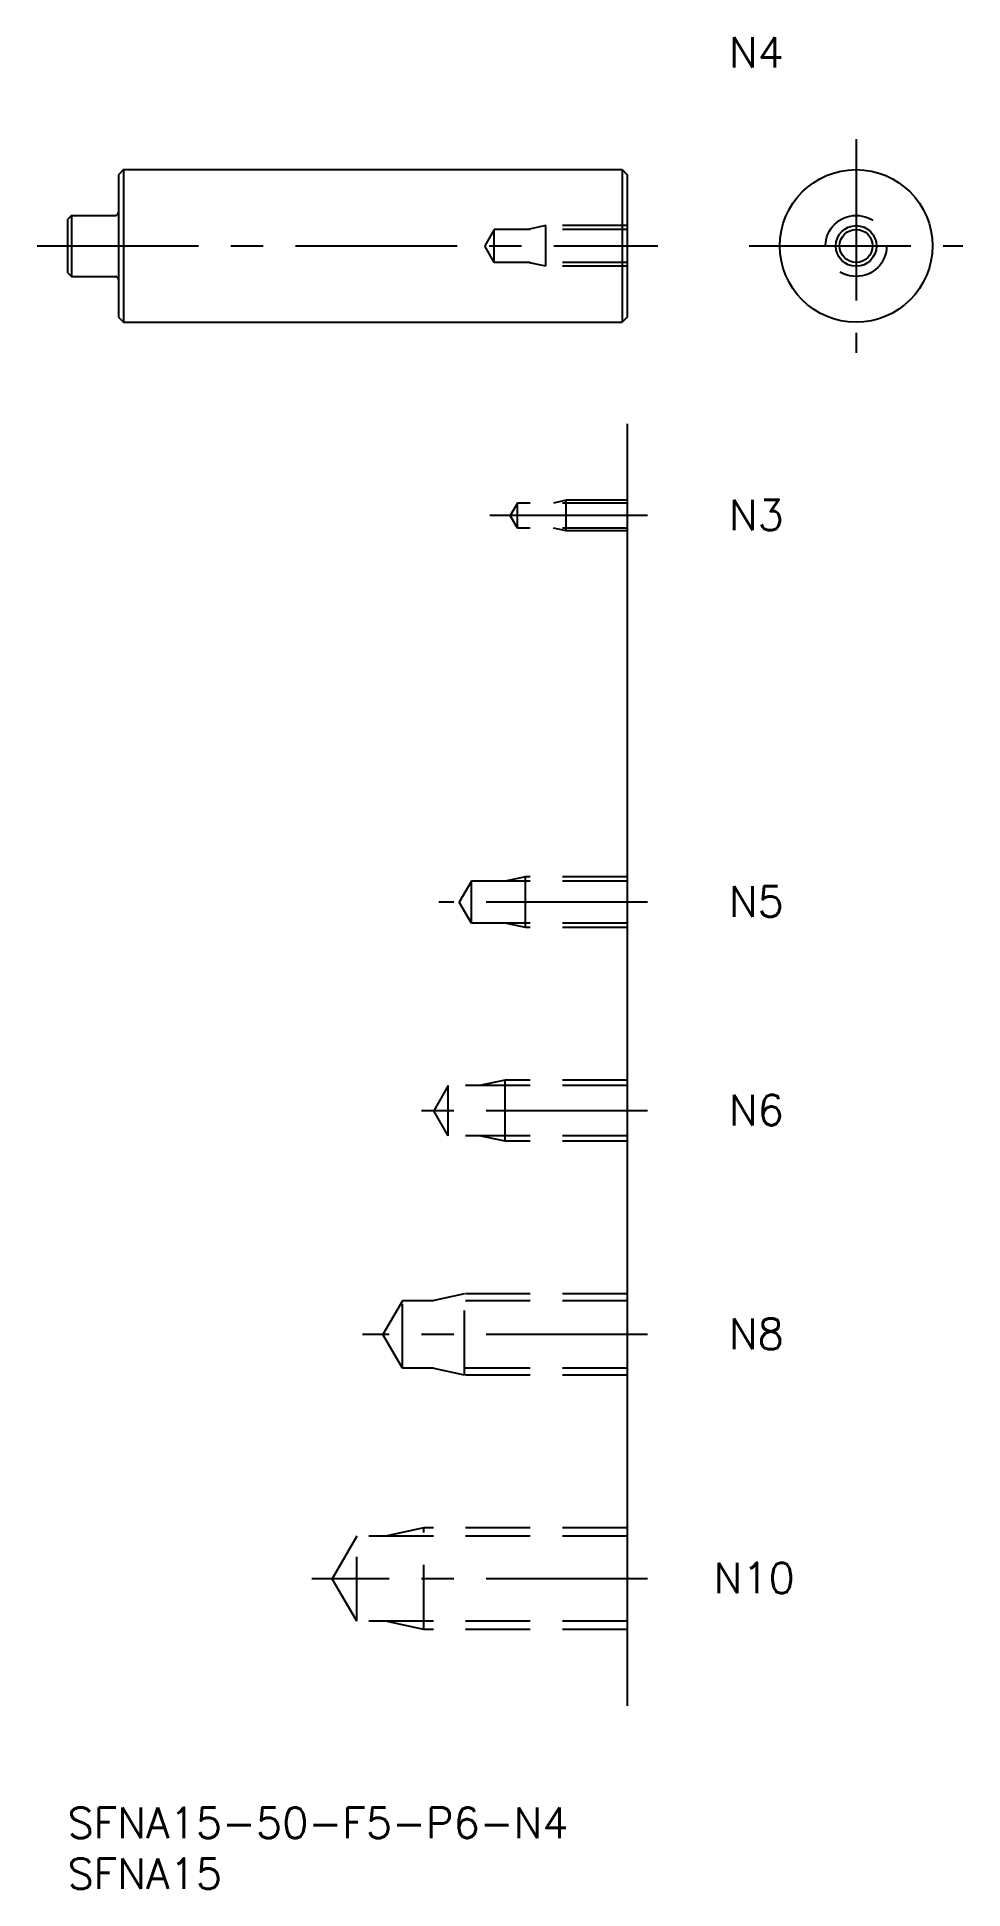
# Model space of a CAD drawing. Extents: x -3 to 88, y -8 to 174.
import ezdxf

# ---------------------------------------------------------------- set-up
doc = ezdxf.new("R2010")
doc.units = 0
doc.header["$LTSCALE"] = 0.5
doc.linetypes.add('CENTER', pattern=[50.8, 31.75, -6.35, 6.35, -6.35])
doc.linetypes.add('DASHED', pattern=[19.05, 12.7, -6.35])
for name, color, linetype in [('MSM_CENTER', 1, 'CENTER'), ('MSM_CONTINUOUS', 7, 'CONTINUOUS'), ('MSM_DASHED', 4, 'DASHED'), ('MSM_NARROW', 5, 'CONTINUOUS'), ('MSM_PART_NUMBER', 7, 'CONTINUOUS')]:
    doc.layers.add(name, color=color, linetype=linetype)
doc.styles.get("Standard").update_dxf_attribs({"font": 'txt.shx', "height": 3, "bigfont": 'bigfont.shx'})

# ---------------------------------------------------------------- blocks, each defined once
blk = doc.blocks.new('*U4')
at = {"layer": 'MSM_PART_NUMBER'}
blk.add_text('SFNA15-50-F5-P6-N4', height=3, dxfattribs=at).set_placement((0, -3))
blk = doc.blocks.new('*U5')
at = {"layer": 'MSM_PART_NUMBER'}
blk.add_text('SFNA15', height=3, dxfattribs=at).set_placement((0, -8))
blk = doc.blocks.new('*U6')
at = {"layer": 'MSM_PART_NUMBER'}
blk.add_text('N10', height=3, dxfattribs=at).set_placement((63.5, 21.06))
blk = doc.blocks.new('*U7')
at = {"layer": 'MSM_PART_NUMBER'}
blk.add_text('N8', height=3, dxfattribs=at).set_placement((65, 45.06))
blk = doc.blocks.new('*U8')
at = {"layer": 'MSM_PART_NUMBER'}
blk.add_text('N6', height=3, dxfattribs=at).set_placement((65, 67.06))
blk = doc.blocks.new('*U9')
at = {"layer": 'MSM_PART_NUMBER'}
blk.add_text('N5', height=3, dxfattribs=at).set_placement((65, 87.56))
blk = doc.blocks.new('*U10')
at = {"layer": 'MSM_PART_NUMBER'}
blk.add_text('N4', height=3, dxfattribs=at).set_placement((65, 171.03))
blk = doc.blocks.new('*U11')
at = {"layer": 'MSM_PART_NUMBER'}
blk.add_text('N3', height=3, dxfattribs=at).set_placement((65, 125.56))

msp = doc.modelspace()

# ---------------------------------------------------------------- linework, layer by layer
at = {"layer": 'MSM_CENTER'}
for p, q in [((77.5, 164), (77.5, 143)), ((-3, 153.5), (58, 153.5)), ((67, 153.5), (88, 153.5)), ((57, 127), (41.5, 127)), ((57, 89), (36.5, 89)), ((57, 68.5), (34, 68.5)), ((57, 46.5), (29, 46.5)), ((57, 22.5), (24, 22.5))]:
    msp.add_line(p, q, dxfattribs=at)
at = {"layer": 'MSM_CONTINUOUS'}
for p, q in [((5.5, 161), (5, 160.5)), ((5, 160.5), (5, 146.5)), ((5.5, 161), (5.5, 146)), ((5.5, 161), (54.5, 161)), ((54.5, 161), (54.5, 146)), ((54.5, 161), (55, 160.5)), ((55, 160.5), (55, 146.5)), ((0.4, 156.5), (0, 156.1)), ((0, 156.1), (0, 150.9)), ((0.4, 156.5), (0.4, 150.5)), ((0.4, 156.5), (4.7, 156.5)), ((0, 150.9), (0.4, 150.5)), ((0.4, 150.5), (4.7, 150.5)), ((5, 146.5), (5.5, 146)), ((5.5, 146), (54.5, 146)), ((55, 146.5), (54.5, 146)), ((55, 136), (55, 10))]:
    msp.add_line(p, q, dxfattribs=at)
for radius in [7.5, 1.62]:
    msp.add_circle((77.5, 153.5), radius, dxfattribs=at)
for centre, start, end in [((4.7, 156.8), 270, 0), ((4.7, 150.2), 0, 90)]:
    msp.add_arc(centre, 0.3, start, end, dxfattribs=at)
at = {"layer": 'MSM_DASHED'}
for p, q in [((41.94, 155.12), (41, 153.5)), ((55, 155.12), (41.94, 155.12)), ((41.94, 151.88), (41.94, 155.12)), ((47, 155.5), (45.25, 155.12)), ((55, 155.5), (47, 155.5)), ((47, 151.5), (47, 155.5)), ((41.94, 151.88), (41, 153.5)), ((55, 151.88), (41.94, 151.88)), ((47, 151.5), (45.25, 151.88)), ((55, 151.5), (47, 151.5)), ((44.21, 128.23), (43.5, 127)), ((55, 128.23), (44.21, 128.23)), ((44.21, 125.77), (44.21, 128.23)), ((49, 128.5), (47.75, 128.23)), ((55, 128.5), (49, 128.5)), ((49, 125.5), (49, 128.5)), ((44.21, 125.77), (43.5, 127)), ((55, 125.77), (44.21, 125.77)), ((49, 125.5), (47.75, 125.77)), ((55, 125.5), (49, 125.5)), ((39.69, 91.07), (38.5, 89)), ((55, 91.07), (39.69, 91.07)), ((39.69, 86.93), (39.69, 91.07)), ((45, 91.5), (43, 91.07)), ((55, 91.5), (45, 91.5)), ((45, 86.5), (45, 91.5)), ((39.69, 86.93), (38.5, 89)), ((55, 86.93), (39.69, 86.93)), ((45, 86.5), (43, 86.93)), ((55, 86.5), (45, 86.5)), ((43, 71.5), (40.5, 70.96)), ((55, 71.5), (43, 71.5)), ((43, 65.5), (43, 71.5)), ((37.42, 70.96), (36, 68.5)), ((55, 70.96), (37.42, 70.96)), ((37.42, 66.04), (37.42, 70.96)), ((37.42, 66.04), (36, 68.5)), ((55, 66.04), (37.42, 66.04)), ((43, 65.5), (40.5, 66.04)), ((55, 65.5), (43, 65.5)), ((32.92, 49.82), (31, 46.5)), ((32.92, 43.18), (32.92, 49.82)), ((55, 49.82), (32.92, 49.82)), ((39, 50.5), (35.88, 49.82)), ((39, 42.5), (39, 50.5)), ((55, 50.5), (39, 50.5)), ((32.92, 43.18), (31, 46.5)), ((55, 43.18), (32.92, 43.18)), ((39, 42.5), (35.88, 43.18)), ((55, 42.5), (39, 42.5)), ((35, 27.5), (31.25, 26.69)), ((35, 17.5), (35, 27.5)), ((55, 27.5), (35, 27.5)), ((28.42, 26.69), (26, 22.5)), ((28.42, 18.31), (28.42, 26.69)), ((55, 26.69), (28.42, 26.69)), ((28.42, 18.31), (26, 22.5)), ((55, 18.31), (28.42, 18.31)), ((35, 17.5), (31.25, 18.31)), ((55, 17.5), (35, 17.5))]:
    msp.add_line(p, q, dxfattribs=at)
msp.add_circle((77.5, 153.5), 3, dxfattribs=at)
at = {"layer": 'MSM_NARROW'}
msp.add_circle((77.5, 153.5), 2, dxfattribs=at)

# ---------------------------------------------------------------- block references
at = {"layer": 'MSM_CONTINUOUS'}
for name in ['*U10', '*U11', '*U9', '*U8', '*U7', '*U6', '*U4', '*U5']:
    msp.add_blockref(name, (0, 0), dxfattribs=at)

doc.saveas('drawing.dxf')
